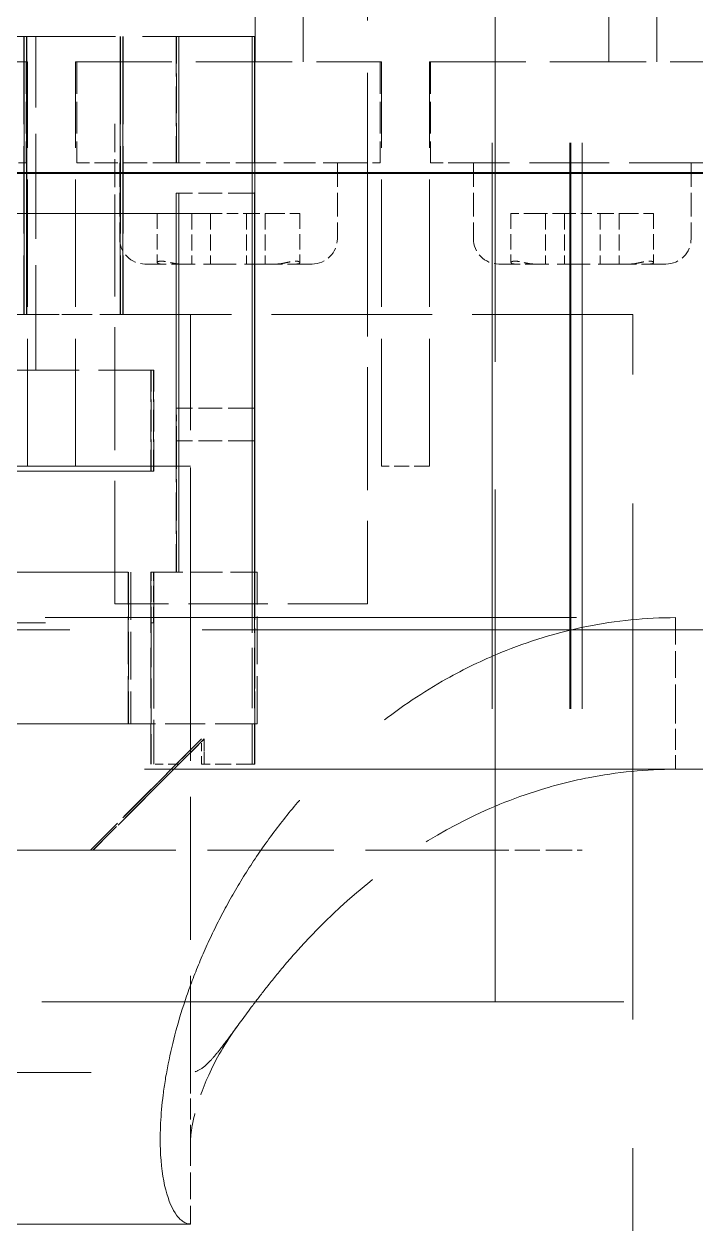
# Model space of a CAD drawing. Header units: millimetres. Extents: x 0 to 5945, y 0 to 4205.
# Drawn here: x 1769.33 to 1782.63, y 2250.96 to 2274.71 of the extents above; entities that cross this region are included whole.
import ezdxf

# ---------------------------------------------------------------- set-up
doc = ezdxf.new("R2010")
doc.units = ezdxf.units.MM
doc.header["$LTSCALE"] = 5
doc.linetypes.add('DASHED', pattern=[0.2067, 0.1654, -0.0413])
doc.layers.add('가려진 것(ISO)', color=2, linetype='DASHED', lineweight=18)
doc.layers.add('가시적인 것(ISO)', color=3, linetype='Continuous', lineweight=40)

msp = doc.modelspace()

# ---------------------------------------------------------------- linework, layer by layer
at = {"layer": '가려진 것(ISO)', "ltscale": 12.256087}
msp.add_line((1778.653, 2255.357), (1778.653, 2293.357), dxfattribs=at)
at = {"layer": '가려진 것(ISO)', "ltscale": 13.546203}
for p, q in [((1778.591, 2286.357), (1778.591, 2258.357)), ((1780.132, 2286.357), (1780.132, 2258.357)), ((1780.147, 2286.357), (1780.147, 2258.357)), ((1780.375, 2286.357), (1780.375, 2258.357))]:
    msp.add_line(p, q, dxfattribs=at)
at = {"layer": '가려진 것(ISO)', "ltscale": 4.989824}
msp.add_line((1776.126, 2284.057), (1776.126, 2270.958), dxfattribs=at)
at = {"layer": '가려진 것(ISO)', "ltscale": 2.476006}
for p, q in [((1773.901, 2273.957), (1773.901, 2280.457)), ((1774.851, 2273.957), (1774.851, 2280.457)), ((1780.901, 2273.957), (1780.901, 2280.457)), ((1781.851, 2273.957), (1781.851, 2280.457))]:
    msp.add_line(p, q, dxfattribs=at)
at = {"layer": '가려진 것(ISO)', "ltscale": 2.616953}
msp.add_line((1773.842, 2274.457), (1766.972, 2274.457), dxfattribs=at)
at = {"layer": '가려진 것(ISO)', "ltscale": 2.095066}
for p, q in [((1769.33, 2274.457), (1769.33, 2268.957)), ((1769.331, 2268.957), (1769.331, 2274.457)), ((1769.331, 2274.457), (1769.331, 2268.957)), ((1769.332, 2268.957), (1769.332, 2274.457)), ((1769.381, 2274.457), (1769.381, 2268.957)), ((1769.382, 2268.957), (1769.382, 2274.457)), ((1769.383, 2274.457), (1769.383, 2268.957)), ((1769.384, 2268.957), (1769.384, 2274.457)), ((1771.235, 2268.957), (1771.235, 2274.457)), ((1771.236, 2274.457), (1771.236, 2268.957)), ((1771.236, 2268.957), (1771.236, 2274.457)), ((1771.237, 2274.457), (1771.237, 2268.957)), ((1771.286, 2268.957), (1771.286, 2274.457)), ((1771.287, 2274.457), (1771.287, 2268.957)), ((1771.288, 2268.957), (1771.288, 2274.457)), ((1771.289, 2274.457), (1771.289, 2268.957))]:
    msp.add_line(p, q, dxfattribs=at)
at = {"layer": '가려진 것(ISO)', "ltscale": 2.5141}
msp.add_line((1769.566, 2267.857), (1769.566, 2274.457), dxfattribs=at)
msp.add_line((1769.566, 2267.857), (1769.566, 2274.457), dxfattribs=at)
at = {"layer": '가려진 것(ISO)', "ltscale": 0.952248}
for p, q in [((1772.343, 2274.457), (1772.343, 2271.957)), ((1772.345, 2271.957), (1772.345, 2274.457)), ((1772.394, 2274.457), (1772.394, 2271.957)), ((1772.396, 2271.957), (1772.396, 2274.457)), ((1773.843, 2271.957), (1773.843, 2274.457)), ((1773.845, 2274.457), (1773.845, 2271.957)), ((1773.894, 2271.957), (1773.894, 2274.457)), ((1773.896, 2274.457), (1773.896, 2271.957)), ((1773.843, 2271.357), (1773.844, 2271.357)), ((1773.844, 2271.357), (1773.843, 2271.357)), ((1773.894, 2271.357), (1773.896, 2271.357)), ((1773.894, 2271.357), (1773.896, 2271.357)), ((1773.897, 2260.857), (1771.397, 2260.857))]:
    msp.add_line(p, q, dxfattribs=at)
at = {"layer": '가려진 것(ISO)', "ltscale": 4.037857}
for p, q in [((1773.842, 2263.857), (1773.842, 2274.457)), ((1773.845, 2274.457), (1773.845, 2263.857)), ((1773.893, 2263.857), (1773.893, 2274.457)), ((1773.896, 2274.457), (1773.896, 2263.857))]:
    msp.add_line(p, q, dxfattribs=at)
at = {"layer": '가려진 것(ISO)', "ltscale": 0.43798}
for p, q in [((1773.842, 2274.457), (1773.843, 2274.457)), ((1773.845, 2274.457), (1773.845, 2274.457)), ((1773.894, 2274.457), (1773.893, 2274.457)), ((1773.896, 2274.457), (1773.896, 2274.457)), ((1773.842, 2263.857), (1773.843, 2263.857)), ((1773.842, 2263.857), (1773.843, 2263.857)), ((1773.845, 2263.857), (1773.845, 2263.857)), ((1773.845, 2263.857), (1773.845, 2263.857))]:
    msp.add_line(p, q, dxfattribs=at)
at = {"layer": '가려진 것(ISO)', "ltscale": 0.000612616}
for p, q in [((1773.843, 2274.457), (1773.845, 2274.457)), ((1773.894, 2274.457), (1773.896, 2274.457)), ((1773.845, 2263.857), (1773.843, 2263.857)), ((1773.845, 2263.857), (1773.843, 2263.857))]:
    msp.add_line(p, q, dxfattribs=at)
at = {"layer": '가려진 것(ISO)', "ltscale": 0.018259}
for p, q in [((1773.893, 2274.457), (1773.845, 2274.457)), ((1771.845, 2267.857), (1771.893, 2267.857)), ((1771.893, 2265.857), (1771.845, 2265.857)), ((1771.845, 2262.857), (1771.893, 2262.857)), ((1773.893, 2260.057), (1773.845, 2260.057))]:
    msp.add_line(p, q, dxfattribs=at)
at = {"layer": '가려진 것(ISO)', "ltscale": 2.304583}
for p, q in [((1763.351, 2273.957), (1769.401, 2273.957)), ((1770.351, 2273.957), (1776.401, 2273.957)), ((1777.351, 2273.957), (1783.401, 2273.957))]:
    msp.add_line(p, q, dxfattribs=at)
at = {"layer": '가려진 것(ISO)', "ltscale": 0.761779}
for p, q in [((1769.376, 2273.957), (1769.376, 2271.957)), ((1770.376, 2273.957), (1770.376, 2271.957)), ((1776.376, 2273.957), (1776.376, 2271.957)), ((1777.376, 2273.957), (1777.376, 2271.957)), ((1771.842, 2267.857), (1771.842, 2265.857)), ((1771.845, 2265.857), (1771.845, 2267.857)), ((1771.893, 2267.857), (1771.893, 2265.857)), ((1771.896, 2265.857), (1771.896, 2267.857)), ((1771.842, 2263.857), (1773.842, 2263.857))]:
    msp.add_line(p, q, dxfattribs=at)
at = {"layer": '가려진 것(ISO)', "ltscale": 3.047415}
for p, q in [((1769.401, 2265.957), (1769.401, 2273.957)), ((1770.351, 2265.957), (1770.351, 2273.957)), ((1776.401, 2265.957), (1776.401, 2273.957)), ((1777.351, 2265.957), (1777.351, 2273.957))]:
    msp.add_line(p, q, dxfattribs=at)
at = {"layer": '가려진 것(ISO)', "ltscale": 12.965651}
msp.add_line((1704.126, 2272.73), (1771.126, 2272.73), dxfattribs=at)
at = {"layer": '가려진 것(ISO)', "ltscale": 0.674738}
msp.add_line((1771.126, 2272.73), (1771.126, 2270.958), dxfattribs=at)
at = {"layer": '가려진 것(ISO)', "ltscale": 0.299089}
for p, q in [((1768.876, 2271.957), (1769.376, 2271.957)), ((1770.376, 2271.957), (1770.876, 2271.957)), ((1775.876, 2271.957), (1776.376, 2271.957)), ((1777.376, 2271.957), (1777.876, 2271.957))]:
    msp.add_line(p, q, dxfattribs=at)
at = {"layer": '가려진 것(ISO)', "ltscale": 0.558493}
msp.add_line((1772.343, 2271.957), (1770.876, 2271.957), dxfattribs=at)
at = {"layer": '가려진 것(ISO)', "ltscale": 0.571309}
for p, q in [((1771.223, 2271.957), (1771.223, 2270.457)), ((1772.343, 2271.957), (1773.843, 2271.957)), ((1775.53, 2271.957), (1775.53, 2270.457)), ((1778.223, 2271.957), (1778.223, 2270.457)), ((1782.53, 2271.957), (1782.53, 2270.457)), ((1773.843, 2271.357), (1772.343, 2271.357)), ((1773.843, 2271.357), (1772.343, 2271.357)), ((1773.843, 2267.107), (1772.343, 2267.107)), ((1773.843, 2266.457), (1772.343, 2266.457)), ((1773.843, 2266.457), (1772.343, 2266.457))]:
    msp.add_line(p, q, dxfattribs=at)
at = {"layer": '가려진 것(ISO)', "ltscale": 1.447469}
for p, q in [((1773.845, 2271.957), (1773.843, 2271.957)), ((1773.896, 2271.957), (1773.894, 2271.957)), ((1771.842, 2263.857), (1771.842, 2260.057)), ((1771.896, 2263.857), (1771.896, 2260.057)), ((1773.842, 2263.857), (1773.842, 2260.057)), ((1773.845, 2263.857), (1773.845, 2260.057)), ((1773.893, 2263.857), (1773.893, 2260.057)), ((1773.896, 2260.057), (1773.896, 2263.857))]:
    msp.add_line(p, q, dxfattribs=at)
at = {"layer": '가려진 것(ISO)', "ltscale": 0.018691}
for p, q in [((1773.845, 2271.957), (1773.894, 2271.957)), ((1773.894, 2266.457), (1773.845, 2266.457)), ((1773.845, 2266.457), (1773.894, 2266.457))]:
    msp.add_line(p, q, dxfattribs=at)
at = {"layer": '가려진 것(ISO)', "ltscale": 0.754379}
msp.add_line((1775.876, 2271.957), (1773.896, 2271.957), dxfattribs=at)
at = {"layer": '가려진 것(ISO)', "ltscale": 1.904597}
for p, q in [((1782.876, 2271.957), (1777.876, 2271.957)), ((1776.126, 2263.23), (1771.126, 2263.23))]:
    msp.add_line(p, q, dxfattribs=at)
at = {"layer": '가려진 것(ISO)', "ltscale": 1.866503}
for p, q in [((1772.343, 2271.357), (1772.343, 2266.457)), ((1772.344, 2266.457), (1772.344, 2271.357)), ((1772.394, 2271.357), (1772.394, 2266.457)), ((1772.396, 2266.457), (1772.396, 2271.357)), ((1773.843, 2266.457), (1773.843, 2271.357)), ((1773.844, 2271.357), (1773.844, 2266.457)), ((1773.894, 2266.457), (1773.894, 2271.357)), ((1773.896, 2271.357), (1773.896, 2266.457)), ((1771.845, 2262.857), (1771.843, 2262.857)), ((1771.893, 2262.857), (1771.896, 2262.857)), ((1770.645, 2258.357), (1770.643, 2258.357))]:
    msp.add_line(p, q, dxfattribs=at)
at = {"layer": '가려진 것(ISO)', "ltscale": 1.618892}
for p, q in [((1772.343, 2271.357), (1772.343, 2267.107)), ((1772.344, 2267.107), (1772.344, 2271.357)), ((1772.394, 2271.357), (1772.394, 2267.107)), ((1772.396, 2267.107), (1772.396, 2271.357)), ((1773.843, 2267.107), (1773.843, 2271.357)), ((1773.844, 2271.357), (1773.844, 2267.107)), ((1773.894, 2267.107), (1773.894, 2271.357)), ((1773.896, 2271.357), (1773.896, 2267.107))]:
    msp.add_line(p, q, dxfattribs=at)
at = {"layer": '가려진 것(ISO)', "ltscale": 0.018934}
for p, q in [((1773.894, 2271.357), (1773.844, 2271.357)), ((1773.894, 2271.357), (1773.844, 2271.357)), ((1773.844, 2267.107), (1773.894, 2267.107))]:
    msp.add_line(p, q, dxfattribs=at)
at = {"layer": '가려진 것(ISO)', "ltscale": 13.933236}
msp.add_line((1704.126, 2270.958), (1776.126, 2270.958), dxfattribs=at)
at = {"layer": '가려진 것(ISO)', "ltscale": 2.943986}
for p, q in [((1771.126, 2263.23), (1771.126, 2270.958)), ((1776.126, 2270.958), (1776.126, 2263.23))]:
    msp.add_line(p, q, dxfattribs=at)
at = {"layer": '가려진 것(ISO)', "ltscale": 0.23742}
for p, q in [((1772.418, 2270.957), (1771.966, 2270.957)), ((1774.787, 2270.957), (1774.335, 2270.957)), ((1779.418, 2270.957), (1778.966, 2270.957)), ((1781.787, 2270.957), (1781.335, 2270.957))]:
    msp.add_line(p, q, dxfattribs=at)
at = {"layer": '가려진 것(ISO)', "ltscale": 0.370335}
for p, q in [((1771.966, 2270.957), (1771.966, 2269.985)), ((1774.787, 2270.957), (1774.787, 2269.985)), ((1778.966, 2270.957), (1778.966, 2269.985)), ((1781.787, 2270.957), (1781.787, 2269.985))]:
    msp.add_line(p, q, dxfattribs=at)
at = {"layer": '가려진 것(ISO)', "ltscale": 0.325823}
for p, q in [((1772.418, 2270.957), (1773.023, 2270.957)), ((1773.73, 2270.957), (1774.335, 2270.957)), ((1779.418, 2270.957), (1780.023, 2270.957)), ((1780.73, 2270.957), (1781.335, 2270.957))]:
    msp.add_line(p, q, dxfattribs=at)
at = {"layer": '가려진 것(ISO)', "ltscale": 0.380839}
for p, q in [((1772.649, 2270.957), (1772.649, 2269.957)), ((1773.023, 2270.957), (1773.023, 2269.957)), ((1773.73, 2270.957), (1773.73, 2269.957)), ((1774.104, 2270.957), (1774.104, 2269.957)), ((1779.649, 2270.957), (1779.649, 2269.957)), ((1780.023, 2270.957), (1780.023, 2269.957)), ((1780.73, 2270.957), (1780.73, 2269.957)), ((1781.104, 2270.957), (1781.104, 2269.957)), ((1771.845, 2262.857), (1771.845, 2263.857)), ((1771.893, 2262.857), (1771.893, 2263.857)), ((1773.842, 2260.057), (1772.842, 2260.057))]:
    msp.add_line(p, q, dxfattribs=at)
at = {"layer": '가려진 것(ISO)', "ltscale": 0.269265}
for p, q in [((1773.023, 2270.957), (1773.73, 2270.957)), ((1780.023, 2270.957), (1780.73, 2270.957)), ((1772.842, 2260.557), (1772.342, 2260.057)), ((1772.396, 2260.057), (1772.896, 2260.557))]:
    msp.add_line(p, q, dxfattribs=at)
at = {"layer": '가려진 것(ISO)', "ltscale": 0.393389}
for p, q in [((1772.036, 2269.957), (1771.723, 2269.957)), ((1775.03, 2269.957), (1774.717, 2269.957)), ((1779.036, 2269.957), (1778.723, 2269.957)), ((1782.03, 2269.957), (1781.717, 2269.957))]:
    msp.add_line(p, q, dxfattribs=at)
at = {"layer": '가려진 것(ISO)', "ltscale": 0.00438}
for p, q in [((1772.044, 2269.957), (1772.036, 2269.957)), ((1774.717, 2269.957), (1774.709, 2269.957)), ((1779.044, 2269.957), (1779.036, 2269.957)), ((1781.717, 2269.957), (1781.709, 2269.957))]:
    msp.add_line(p, q, dxfattribs=at)
at = {"layer": '가려진 것(ISO)', "ltscale": 0.196935}
for p, q in [((1772.409, 2269.957), (1772.044, 2269.957)), ((1774.709, 2269.957), (1774.343, 2269.957)), ((1779.409, 2269.957), (1779.044, 2269.957)), ((1781.709, 2269.957), (1781.343, 2269.957))]:
    msp.add_line(p, q, dxfattribs=at)
at = {"layer": '가려진 것(ISO)', "ltscale": 0.786878}
for p, q in [((1774.343, 2269.957), (1772.409, 2269.957)), ((1781.343, 2269.957), (1779.409, 2269.957))]:
    msp.add_line(p, q, dxfattribs=at)
at = {"layer": '가려진 것(ISO)', "ltscale": 12.578616}
for p, q in [((1707.626, 2268.958), (1772.626, 2268.958)), ((1772.626, 2265.958), (1707.626, 2265.958))]:
    msp.add_line(p, q, dxfattribs=at)
at = {"layer": '가려진 것(ISO)', "ltscale": 0.725589}
for p, q in [((1769.33, 2268.957), (1771.235, 2268.957)), ((1771.235, 2268.957), (1771.236, 2268.957)), ((1771.236, 2268.957), (1771.237, 2268.957)), ((1771.287, 2268.957), (1771.286, 2268.957)), ((1771.289, 2268.957), (1771.288, 2268.957))]:
    msp.add_line(p, q, dxfattribs=at)
at = {"layer": '가려진 것(ISO)', "ltscale": 1.90819e-05}
for p, q in [((1771.236, 2268.957), (1771.236, 2268.957)), ((1771.287, 2268.957), (1771.288, 2268.957))]:
    msp.add_line(p, q, dxfattribs=at)
at = {"layer": '가려진 것(ISO)', "ltscale": 0.01857}
msp.add_line((1771.237, 2268.957), (1771.286, 2268.957), dxfattribs=at)
at = {"layer": '가려진 것(ISO)', "ltscale": 3.842784}
msp.add_line((1781.376, 2268.957), (1771.289, 2268.957), dxfattribs=at)
at = {"layer": '가려진 것(ISO)', "ltscale": 3.590168}
msp.add_line((1772.626, 2262.958), (1772.626, 2268.958), dxfattribs=at)
at = {"layer": '가려진 것(ISO)', "ltscale": 12.349028}
msp.add_line((1781.376, 2203.957), (1781.376, 2268.957), dxfattribs=at)
at = {"layer": '가려진 것(ISO)', "ltscale": 1.855075}
msp.add_line((1766.972, 2267.857), (1771.842, 2267.857), dxfattribs=at)
at = {"layer": '가려진 것(ISO)', "ltscale": 2.32363}
for p, q in [((1771.842, 2267.857), (1771.845, 2267.857)), ((1771.896, 2267.857), (1771.893, 2267.857)), ((1771.842, 2265.857), (1771.845, 2265.857)), ((1771.896, 2265.857), (1771.893, 2265.857)), ((1772.845, 2260.557), (1772.842, 2260.557)), ((1772.893, 2260.557), (1772.896, 2260.557)), ((1773.845, 2260.057), (1773.842, 2260.057)), ((1773.893, 2260.057), (1773.896, 2260.057))]:
    msp.add_line(p, q, dxfattribs=at)
at = {"layer": '가려진 것(ISO)', "ltscale": 0.350074}
for p, q in [((1772.343, 2267.107), (1772.343, 2266.457)), ((1772.345, 2266.457), (1772.344, 2267.107)), ((1772.394, 2267.107), (1772.394, 2266.457)), ((1772.396, 2266.457), (1772.396, 2267.107)), ((1773.843, 2266.457), (1773.843, 2267.107)), ((1773.844, 2267.107), (1773.845, 2266.457)), ((1773.894, 2266.457), (1773.894, 2267.107)), ((1773.896, 2267.107), (1773.896, 2266.457))]:
    msp.add_line(p, q, dxfattribs=at)
at = {"layer": '가려진 것(ISO)', "ltscale": 0.000368826}
for p, q in [((1773.844, 2267.107), (1773.843, 2267.107)), ((1773.894, 2267.107), (1773.896, 2267.107)), ((1773.843, 2266.457), (1773.844, 2266.457)), ((1773.894, 2266.457), (1773.896, 2266.457))]:
    msp.add_line(p, q, dxfattribs=at)
at = {"layer": '가려진 것(ISO)', "ltscale": 0.990342}
for p, q in [((1772.343, 2266.457), (1772.343, 2263.857)), ((1772.343, 2266.457), (1772.343, 2263.857)), ((1772.345, 2263.857), (1772.345, 2266.457)), ((1772.345, 2263.857), (1772.345, 2266.457)), ((1772.394, 2266.457), (1772.394, 2263.857)), ((1772.394, 2266.457), (1772.394, 2263.857)), ((1772.396, 2263.857), (1772.396, 2266.457)), ((1772.396, 2263.857), (1772.396, 2266.457)), ((1773.843, 2263.857), (1773.843, 2266.457)), ((1773.843, 2263.857), (1773.843, 2266.457)), ((1773.845, 2266.457), (1773.845, 2263.857)), ((1773.845, 2266.457), (1773.845, 2263.857)), ((1773.894, 2263.857), (1773.894, 2266.457)), ((1773.894, 2263.857), (1773.894, 2266.457)), ((1773.896, 2266.457), (1773.896, 2263.857)), ((1773.896, 2266.457), (1773.896, 2263.857))]:
    msp.add_line(p, q, dxfattribs=at)
at = {"layer": '가려진 것(ISO)', "ltscale": 0.247511}
for p, q in [((1773.843, 2266.457), (1773.843, 2266.457)), ((1773.844, 2266.457), (1773.845, 2266.457)), ((1773.894, 2266.457), (1773.894, 2266.457)), ((1773.896, 2266.457), (1773.896, 2266.457))]:
    msp.add_line(p, q, dxfattribs=at)
at = {"layer": '가려진 것(ISO)', "ltscale": 0.361792}
for p, q in [((1770.351, 2265.957), (1769.401, 2265.957)), ((1777.351, 2265.957), (1776.401, 2265.957))]:
    msp.add_line(p, q, dxfattribs=at)
at = {"layer": '가려진 것(ISO)', "ltscale": 10.111273}
for p, q in [((1771.842, 2265.857), (1750.942, 2265.857)), ((1750.943, 2262.857), (1771.843, 2262.857))]:
    msp.add_line(p, q, dxfattribs=at)
at = {"layer": '가려진 것(ISO)', "ltscale": 12.046444}
msp.add_line((1748.942, 2263.857), (1773.842, 2263.857), dxfattribs=at)
at = {"layer": '가려진 것(ISO)', "ltscale": 7.618686}
for p, q in [((1771.392, 2263.857), (1751.392, 2263.857)), ((1771.392, 2260.857), (1751.392, 2260.857))]:
    msp.add_line(p, q, dxfattribs=at)
at = {"layer": '가려진 것(ISO)', "ltscale": 1.142718}
for p, q in [((1771.392, 2260.857), (1771.392, 2263.857)), ((1771.397, 2263.857), (1771.397, 2260.857)), ((1771.441, 2263.857), (1771.441, 2260.857)), ((1771.446, 2263.857), (1771.446, 2260.857)), ((1773.897, 2263.857), (1773.897, 2260.857)), ((1773.941, 2260.857), (1773.941, 2263.857))]:
    msp.add_line(p, q, dxfattribs=at)
at = {"layer": '가려진 것(ISO)', "ltscale": 0.019678}
msp.add_line((1773.845, 2263.857), (1773.897, 2263.857), dxfattribs=at)
at = {"layer": '가려진 것(ISO)', "ltscale": 12.44039}
for p, q in [((1773.941, 2263.857), (1773.897, 2263.857)), ((1773.941, 2260.857), (1773.897, 2260.857))]:
    msp.add_line(p, q, dxfattribs=at)
at = {"layer": '가려진 것(ISO)', "ltscale": 12.706322}
for p, q in [((1717.223, 2262.958), (1782.223, 2262.958)), ((1782.223, 2259.958), (1717.223, 2259.958)), ((1707.626, 2253.958), (1772.626, 2253.958)), ((1772.626, 2250.958), (1707.626, 2250.958))]:
    msp.add_line(p, q, dxfattribs=at)
at = {"layer": '가려진 것(ISO)', "ltscale": 1.06653}
for p, q in [((1771.843, 2262.857), (1771.843, 2260.057)), ((1771.896, 2260.057), (1771.896, 2262.857))]:
    msp.add_line(p, q, dxfattribs=at)
at = {"layer": '가려진 것(ISO)', "ltscale": 3.428354}
msp.add_line((1772.626, 2262.958), (1772.626, 2253.958), dxfattribs=at)
at = {"layer": '가려진 것(ISO)', "ltscale": 0.640228}
for p, q in [((1782.223, 2262.958), (1782.223, 2261.277)), ((1772.626, 2252.639), (1772.626, 2250.958))]:
    msp.add_line(p, q, dxfattribs=at)
at = {"layer": '가려진 것(ISO)', "ltscale": 11.305717}
for p, q in [((1817.276, 2262.958), (1782.223, 2262.958)), ((1782.223, 2259.958), (1817.276, 2259.958))]:
    msp.add_line(p, q, dxfattribs=at)
at = {"layer": '가려진 것(ISO)', "ltscale": 12.666578}
msp.add_line((1668.126, 2262.718), (1812.126, 2262.718), dxfattribs=at)
at = {"layer": '가려진 것(ISO)', "ltscale": 0.50239}
for p, q in [((1782.223, 2261.277), (1782.223, 2259.958)), ((1772.626, 2253.958), (1772.626, 2252.639))]:
    msp.add_line(p, q, dxfattribs=at)
at = {"layer": '가려진 것(ISO)', "ltscale": 3.809293}
msp.add_line((1771.397, 2260.857), (1771.392, 2260.857), dxfattribs=at)
at = {"layer": '가려진 것(ISO)', "ltscale": 1.185105}
for p, q in [((1772.845, 2260.557), (1770.645, 2258.357)), ((1772.893, 2260.557), (1770.693, 2258.357))]:
    msp.add_line(p, q, dxfattribs=at)
at = {"layer": '가려진 것(ISO)', "ltscale": 0.19037}
for p, q in [((1772.842, 2260.057), (1772.842, 2260.557)), ((1772.845, 2260.057), (1772.845, 2260.557)), ((1772.893, 2260.057), (1772.893, 2260.557)), ((1772.896, 2260.557), (1772.896, 2260.057)), ((1772.342, 2260.057), (1771.842, 2260.057))]:
    msp.add_line(p, q, dxfattribs=at)
at = {"layer": '가려진 것(ISO)', "ltscale": 0.91574}
for p, q in [((1770.643, 2258.357), (1772.343, 2260.057)), ((1772.396, 2260.057), (1770.696, 2258.357))]:
    msp.add_line(p, q, dxfattribs=at)
at = {"layer": '가려진 것(ISO)', "ltscale": 0.457027}
for p, q in [((1772.343, 2260.057), (1772.342, 2260.057)), ((1772.396, 2260.057), (1772.396, 2260.057))]:
    msp.add_line(p, q, dxfattribs=at)
at = {"layer": '가려진 것(ISO)', "ltscale": 0.020097}
msp.add_line((1772.343, 2260.057), (1772.396, 2260.057), dxfattribs=at)
at = {"layer": '가려진 것(ISO)', "ltscale": 7.047277}
msp.add_line((1752.143, 2258.357), (1770.643, 2258.357), dxfattribs=at)
at = {"layer": '가려진 것(ISO)', "ltscale": 3.026922}
msp.add_line((1778.591, 2258.357), (1770.645, 2258.357), dxfattribs=at)
at = {"layer": '가려진 것(ISO)', "ltscale": 0.592527}
msp.add_line((1780.147, 2258.357), (1778.591, 2258.357), dxfattribs=at)
at = {"layer": '가려진 것(ISO)', "ltscale": 0.086526}
msp.add_line((1780.375, 2258.357), (1780.147, 2258.357), dxfattribs=at)
at = {"layer": '가려진 것(ISO)', "ltscale": 13.920222}
msp.add_line((1809.97, 2255.357), (1752.423, 2255.357), dxfattribs=at)
at = {"layer": '가려진 것(ISO)', "ltscale": 0.299089}
for centre, start, end in [((1771.723, 2270.457), 180, 270), ((1775.03, 2270.457), 270, 0), ((1778.723, 2270.457), 180, 270), ((1782.03, 2270.457), 270, 0)]:
    msp.add_arc(centre, 0.5, start, end, dxfattribs=at)
at = {"layer": '가려진 것(ISO)', "ltscale": 0.311338}
for points in [[(1772.036, 2269.957), (1772.019, 2269.957), (1772.006, 2269.959), (1771.982, 2269.965), (1771.974, 2269.97), (1771.965, 2269.982), (1771.965, 2269.989), (1771.977, 2270.002), (1771.989, 2270.008), (1772.024, 2270.014), (1772.045, 2270.015), (1772.097, 2270.011), (1772.126, 2270.006), (1772.191, 2269.993), (1772.227, 2269.985), (1772.293, 2269.971), (1772.323, 2269.965), (1772.372, 2269.959), (1772.392, 2269.957), (1772.409, 2269.957)], [(1774.343, 2269.957), (1774.361, 2269.957), (1774.381, 2269.959), (1774.427, 2269.965), (1774.453, 2269.97), (1774.51, 2269.982), (1774.541, 2269.989), (1774.604, 2270.002), (1774.635, 2270.008), (1774.69, 2270.014), (1774.713, 2270.015), (1774.753, 2270.011), (1774.767, 2270.006), (1774.786, 2269.993), (1774.789, 2269.985), (1774.781, 2269.971), (1774.772, 2269.965), (1774.747, 2269.959), (1774.733, 2269.957), (1774.717, 2269.957)], [(1779.036, 2269.957), (1779.019, 2269.957), (1779.006, 2269.959), (1778.982, 2269.965), (1778.974, 2269.97), (1778.965, 2269.982), (1778.965, 2269.989), (1778.977, 2270.002), (1778.989, 2270.008), (1779.024, 2270.014), (1779.045, 2270.015), (1779.097, 2270.011), (1779.126, 2270.006), (1779.191, 2269.993), (1779.227, 2269.985), (1779.293, 2269.971), (1779.323, 2269.965), (1779.372, 2269.959), (1779.392, 2269.957), (1779.409, 2269.957)], [(1781.343, 2269.957), (1781.361, 2269.957), (1781.381, 2269.959), (1781.427, 2269.965), (1781.453, 2269.97), (1781.51, 2269.982), (1781.541, 2269.989), (1781.604, 2270.002), (1781.635, 2270.008), (1781.69, 2270.014), (1781.713, 2270.015), (1781.753, 2270.011), (1781.767, 2270.006), (1781.786, 2269.993), (1781.789, 2269.985), (1781.781, 2269.971), (1781.772, 2269.965), (1781.747, 2269.959), (1781.733, 2269.957), (1781.717, 2269.957)]]:
    msp.add_open_spline(points, degree=3, knots=[0.17059599, 0.17059599, 0.17059599, 0.17059599, 0.177827, 0.177827, 0.18607071, 0.18607071, 0.19559567, 0.19559567, 0.20559758, 0.20559758, 0.21517808, 0.21517808, 0.22505637, 0.22505637, 0.23591621, 0.23591621, 0.2454181, 0.2454181, 0.25259342, 0.25259342, 0.25259342, 0.25259342], dxfattribs=at)
at = {"layer": '가려진 것(ISO)', "ltscale": 11.237093}
msp.add_open_spline([(1772.626, 2250.958), (1772.531, 2250.958), (1772.436, 2251.016), (1772.18, 2251.36), (1772.05, 2251.811), (1772.017, 2252.763), (1772.034, 2253.122), (1772.108, 2253.712), (1772.141, 2253.917), (1772.268, 2254.552), (1772.388, 2255.002), (1772.628, 2255.7), (1772.718, 2255.935), (1772.918, 2256.411), (1773.028, 2256.651), (1773.269, 2257.131), (1773.399, 2257.371), (1773.68, 2257.848), (1773.831, 2258.085), (1774.152, 2258.552), (1774.322, 2258.783), (1774.683, 2259.234), (1774.872, 2259.454), (1775.27, 2259.882), (1775.478, 2260.09), (1775.911, 2260.489), (1776.135, 2260.68), (1776.786, 2261.19), (1777.228, 2261.487), (1778.039, 2261.942), (1778.397, 2262.115), (1779.315, 2262.492), (1779.883, 2262.666), (1781.044, 2262.899), (1781.633, 2262.958), (1782.223, 2262.958)], degree=3, knots=[0, 0, 0, 0, 0.177804, 0.177804, 0.534113, 0.534113, 0.711705, 0.711705, 0.800426, 0.800426, 0.978024, 0.978024, 1.066744, 1.066744, 1.155463, 1.155463, 1.244184, 1.244184, 1.332902, 1.332902, 1.421623, 1.421623, 1.510341, 1.510341, 1.599062, 1.599062, 1.687779, 1.687779, 1.847298, 1.847298, 1.966889, 1.966889, 2.146382, 2.146382, 2.325883, 2.325883, 2.325883, 2.325883], dxfattribs=at)
at = {"layer": '가려진 것(ISO)', "ltscale": 6.29425}
msp.add_open_spline([(1782.223, 2259.958), (1781.641, 2259.958), (1781.063, 2259.901), (1780.21, 2259.734), (1779.93, 2259.665), (1779.102, 2259.421), (1778.573, 2259.209), (1777.044, 2258.443), (1776.173, 2257.786), (1775.268, 2256.927), (1775.1, 2256.756), (1774.784, 2256.42), (1774.637, 2256.255), (1774.37, 2255.94), (1774.249, 2255.791), (1774.036, 2255.521), (1773.943, 2255.4), (1773.703, 2255.081), (1773.569, 2254.895), (1773.357, 2254.608), (1773.275, 2254.497), (1773.141, 2254.329), (1773.088, 2254.265), (1772.96, 2254.127), (1772.89, 2254.064), (1772.755, 2253.979), (1772.691, 2253.958), (1772.626, 2253.958)], degree=3, knots=[0, 0, 0, 0, 0.177423, 0.177423, 0.26598, 0.26598, 0.443428, 0.443428, 0.805944, 0.805944, 0.895763, 0.895763, 0.984328, 0.984328, 1.068416, 1.068416, 1.141983, 1.141983, 1.270832, 1.270832, 1.36742, 1.36742, 1.439833, 1.439833, 1.548519, 1.548519, 1.657182, 1.657182, 1.657182, 1.657182], dxfattribs=at)
at = {"layer": '가려진 것(ISO)', "ltscale": 1.868969}
msp.add_open_spline([(1773.553, 2254.875), (1773.311, 2254.544), (1773.122, 2254.207), (1772.851, 2253.613), (1772.763, 2253.347), (1772.658, 2252.935), (1772.637, 2252.784), (1772.627, 2252.661), (1772.626, 2252.648), (1772.626, 2252.639), (1772.626, 2252.639), (1772.626, 2252.639)], degree=3, knots=[0, 0, 0, 0, 0.1402353, 0.1402353, 0.2767534, 0.2767534, 0.4128949, 0.4128949, 0.4862884, 0.4862884, 0.4888097, 0.4888097, 0.4888097, 0.4888097], dxfattribs=at)
at = {"layer": '가시적인 것(ISO)'}
msp.add_line((2158.676, 2271.757), (1464.076, 2271.757), dxfattribs=at)

doc.saveas('drawing.dxf')
